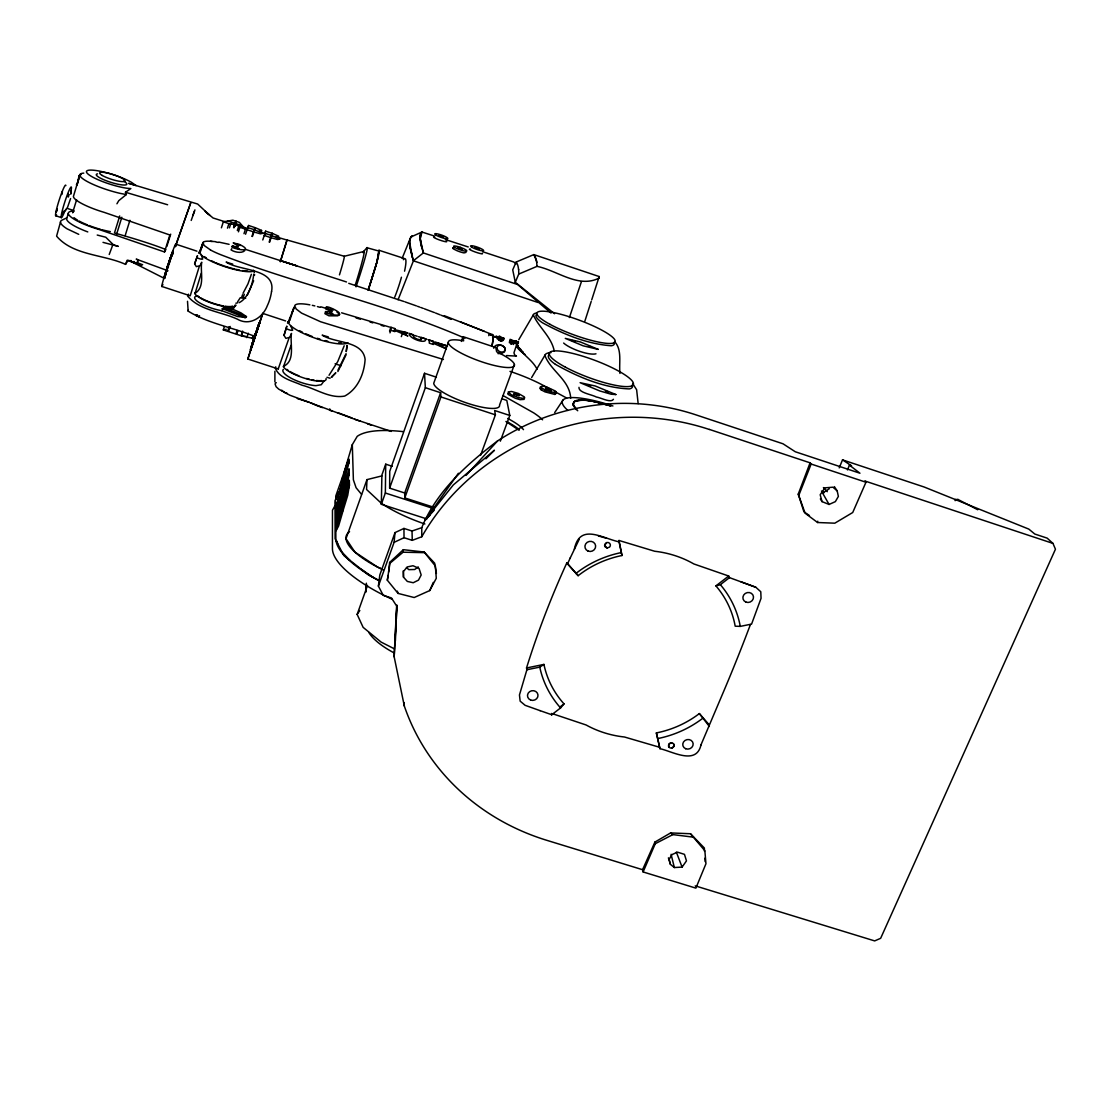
<?xml version="1.0" encoding="UTF-8"?>
<svg xmlns="http://www.w3.org/2000/svg" width="1111" height="1111" viewBox="0 0 1111 1111"><rect width="100%" height="100%" fill="white"/><g stroke="black" fill="none" stroke-linecap="round" stroke-linejoin="round"><path stroke-width="1.5" d="M390.85 330.286L390.864 327.231L394.877 328.564L394.877 329.689L407.834 332.897L400.196 331.842L407.918 335.994L394.877 330.453L394.877 331.634L390.85 330.286L389.961 332.856M434.151 507.394L404.793 497.922L404.71 492.992L389.628 488.132L389.739 471.314L424.527 373.282L436.415 377.198M254.377 336.244C232.643 327.384 207.993 323.482 188.162 311.122L188.176 310.15M283.652 391.711L284.999 392.738M499.797 340.035L500.047 339.355C495.562 339.966 507.296 341.771 500.033 338.744L499.797 340.035L498.159 339.48M403.474 577.123L403.529 571.471L407.154 566.957L413.014 565.735L419.041 568.401L421.18 574.998L418.486 580.123L413.209 582.733L407.32 581.428L403.474 577.123L403.237 570.873M426.832 518.934L381.337 504.297L385.35 493.02L385.725 464.176L392.294 466.301M515.296 282.291L512.726 269.876L516.101 262.043L533.822 254.6L599.19 276.556L598.954 278.153C578.303 288.554 557.111 270.348 537.002 266.362L518.726 274.084L515.296 282.291L554.556 313.76M381.337 504.297L381.892 474.994L385.725 464.176M274.889 371.282L274.889 381.934M381.878 475.911L366.977 479.619L366.561 489.493L381.365 503.311M395.377 641.047L396.058 625.729M396.349 618.91L396.946 605.301M253.502 340.883L260.363 320.51L259.641 322.857M642.575 869.705L654.907 842.069L670.627 832.931L690.473 833.736L704.86 850.748L705.957 863.719L695.875 888.133L643.116 871.954L642.575 869.705L546.793 840.319A232.782 215.978 -12.9 0 1 404.321 706.027L394.169 656.809L396.613 605.995L391.461 597.954L383.267 595.357L378.393 586.108L379.809 574.984L395.002 532.613L403.946 528.433L412.028 531.016L421.763 527.669C436.512 491.326 467.023 464.148 497.603 440.9A218.062 203.119 -13.1 0 1 695.819 414.82L783.033 443.803L795.282 451.76L859.956 473.23L849.443 465.134L847.457 469.925M259.668 322.676L259.988 321.565M394.169 656.809L396.905 605.342M366.352 583.192L365.825 592.107L366.463 584.108M551.056 313.066L517.657 284.541L423.347 252.933C421.666 246.281 418.097 238.379 421.944 232.032L434.401 236.032M234.032 306.567A21.192 4.875 18.1 0 1 212.854 303.525A21.192 4.875 18.1 0 1 194.814 293.498C205.535 286.985 200.008 272.376 201.716 262.224L199.966 265.793M326.065 378.504A22.734 5.694 18.7 0 1 307.275 379.032A22.734 5.694 18.7 0 1 283.222 366.491C295.873 360.908 289.693 344.049 291.485 333.439L289.735 337.383M346.951 346.813L347.063 345.465L346.257 351.465L347.063 345.465M378.393 586.108L394.099 542.335L395.002 532.613M271.556 291.554C276.181 267.959 239.309 271.195 226.144 262.071L229.533 263.154A29.08 5.361 18.3 0 0 232.713 264.099M202.924 242.809L199.702 251.905L203.035 242.545L204.091 245.448L210.493 249.947M388.281 575.29L387.308 580.192L398.071 593.413L414.181 597.524L429.735 590.566L433.29 582.372M388.614 572.082L389.628 562.444L403.335 549.695L424.124 552.014L434.651 563.18L436.415 573.443M387.308 580.192L389.975 563.235L403.071 552.209L403.335 549.695M329.773 408.862L329.62 410.209L332.258 411.153M287.93 321.954L287.527 323.218M164.414 278.181L172.816 252.336L171.872 254.752M695.222 885.856L874.663 940.906L880.648 938.309L1055.45 549.223L1052.964 543.404L864.789 480.966L865.969 482.23L852.72 512.518L834.805 523.184L817.585 522.517L817.765 521.212M209.951 215.506L197.661 204.035L128.695 183.329L136.125 185.593L131.39 182.273A26.289 5.013 17.7 0 0 96.185 170.552A26.289 5.013 17.7 0 0 91.671 176.538A26.289 5.013 17.7 0 0 126.876 188.245L130.848 188.578L125.474 192.259L126.348 194.55L118.766 200.674L116.933 203.785M253.669 274.667C252.614 285.041 247.586 298.762 239.046 302.706M251.461 347.174L247.836 359.034L278.236 368.935L278.333 368.241M598.954 278.153L599.19 276.556L591.719 299.859M673.669 744.009L673.891 746.314A2.861 2.611 -12.8 0 1 668.753 746.842L669.225 743.69L671.655 742.87M60.494 222.047L56.592 236.157C73.02 255.572 103.379 254.308 125.543 264.362L127.112 260.307L137.084 263.599L138.014 259.96L136.209 259.127L167.955 270.778M537.918 302.456L413.459 260.821L411.875 255.461L413.486 260.668L398.085 299.734M285.596 320.94L262.793 313.413L247.836 359.034M256.53 331.842L256.405 332.814L257.891 327.926M517.407 344.257L517.601 343.257A50.856 10.221 21.7 0 1 518.393 342.41M76.603 199.799L72.618 212.77L73.659 211.521M195.133 293.193L201.299 273.181M421.611 246.836L420.25 238.809L421.944 232.032L411.084 236.907A371.366 38.482 55.1 0 0 409.598 242.031L412.334 257.044M172.802 252.961L172.399 254.641M284.013 335.383L286.777 326.328L284.013 335.383L285.902 338.369L289.235 337.438L278.236 368.935M164.872 276.361L164.525 278.208L165.178 277M164.636 276.667L165.692 273.473L165.358 274.681M172.524 254.697L172.885 253.211M137.084 263.599L138.014 259.96M171.191 257.585C178.635 232.102 159.442 289.554 165.206 275.584M166.733 270.64L167.094 269.334M259.085 324.259L259.418 323.37L250.628 350.132L251.405 348.007M56.272 211.576L57.258 208.951M57.189 209.618L56.522 211.673M256.363 332.925L256.405 332.231M254.322 339.049L255.377 335.578M255.974 333.536L255.308 335.828M256.572 332.189L256.169 332.8L256.905 330.481L256.322 332.453M258.183 326.856L256.863 331.134M250.905 349.007L250.614 350.09L252.558 344.16M166.4 270.445L167.164 267.557M259.946 321.926L257.349 330.522M512.282 341.757C506.241 336.939 513.185 340.577 517.393 342.757A3.027 0.722 18.7 0 1 516.962 342.938L512.518 340.966M165.414 274.389L168.053 265.779M253.877 339.216L252.461 343.327L257.224 328.773L253.975 338.994M253.739 340.771L252.891 343.146L253.752 340.272M258.821 324.093L259.28 322.468L252.919 341.396M344.188 345.771L337.786 361.478L329.05 375.268M343.646 473.883L352.312 444.636L357.214 436.359A131.265 35.996 20.2 0 1 403.349 431.651M228.061 221.02L235.018 223.353L234.115 226.366L235.865 221.214L232.838 220.2L223.339 221.783L221.408 227.811M257.294 329.175L255.391 335.425M80.173 174.483L76.978 185.023L79.131 175.607L80.825 174.621L79.131 175.607M68.313 213.368L66.646 218.923A31.414 6.708 17.4 0 0 87.783 231.921M79.839 175.107L73.423 196.411A31.511 6.388 17.5 0 0 104.156 212.354L169.872 234.99L164.511 251.961L98.935 229.449A31.441 6.624 17.4 0 1 71.729 217.589A31.441 6.624 17.4 0 1 74.02 211.007M252.308 343.341L253.447 339.924L250.378 349.673L256.127 331.647L255.516 333.592M167.372 266.904C168.469 263.168 165.928 270.695 166.956 268.154M171.691 255.627L171.108 257.446M269.626 242.24L272.417 233.435L278.625 236.143L278.625 236.907L276.264 236.712L278.43 237.754M259.044 325.176L259.696 322.537M269.168 242.087L271.959 233.282L265.64 231.171L264.654 234.143M728.691 576.026L715.915 585.886A97.546 90.352 -13.3 0 1 735.19 626.187L740.273 626.382L751.578 624.09L761.049 598.315L760.785 591.746L755.813 587.261L729.483 577.637L728.691 576.026L693.861 563.957A100.532 93.116 -13.3 0 0 654.671 551.25L619.008 540.474L621.966 555.514A97.546 90.352 -13.3 0 0 578.151 575.692L566.874 562.777A957.64 807.614 -27.3 0 0 526.531 667.961L526.892 669.739L519.462 694.972L520.156 701.152L525.128 705.318L540.168 710.679M119.724 215.965L114.475 232.977C131.473 237.865 149.082 242.962 165.858 249.531L164.511 251.961M116.586 234.296L121.835 217.256M251.169 348.618L251.766 346.701M258.932 325.023L252.114 346.368M125.14 235.713L129.918 220.284M259.169 323.94L258.891 325.106M342.535 507.005L335.925 528.308L335.911 523.739L342.466 502.575L342.605 512.338L338.563 526.114L336.022 530.78L342.535 507.324M171.011 257.377L171.636 255.502M169.108 263.779L169.539 262.474M355.312 284.944L356.784 280.222A47.204 2.305 -71.7 0 0 359.131 272.459L359.395 271.528A47.204 2.305 -71.7 0 0 361.658 263.529L362.95 258.599A47.801 2.333 -71.7 0 0 363.464 256.419L363.922 254.169A47.204 2.305 -71.7 0 0 364.019 251.461L344.271 256.252L286.999 239.976L280.319 261.807M166.817 246.461L170.705 234.157M168.816 264.46L169.275 263.015M253.766 339.633L253.502 340.494L253.794 339.674M256.488 331.286L256.224 332.133L258.738 324.259M175.496 246.489L177.454 240.295M167.886 266.737L168.192 265.779M194.619 263.904L197.48 255.738L194.619 263.904L196.341 266.64L199.48 265.807L190.217 295.804L161.859 286.471M198.591 253.183L198.98 252.016M200.188 252.072L203.146 242.795M201.299 248.711L203.271 242.531M253.03 342.257L253.572 340.535M167.483 266.807L170.511 258.363L170.025 260.543L170.566 259.085M254.266 338.258L254.641 337.036L254.211 338.286M280.43 261.432L287.027 240.073L278.792 237.643M584.872 321.135L591.219 301.414M61.91 193.856L62.41 191.759L61.66 194.508M175.399 246.684L190.717 202.869L177.566 240.004M227.463 228.158L228.922 223.644L234.546 224.561L235.018 223.353M195.828 315.371L199.105 316.871L199.508 315.691M229.421 227.852L230.866 223.339M233.574 227.574L234.546 224.561M234.421 225.686L235.865 221.214M234.102 227.741L236.435 221.408L239.365 222.381L242.24 225.658M235.476 224.394L236.435 221.408M251.378 274.292L247.961 283.861L243.017 293.332M262.779 239.962L265.64 231.171M254.044 339.397L254.35 338.438M237.323 230.477L238.782 225.977L235.074 224.741M238.434 231.824L239.907 227.311L238.782 225.977M243.989 233.685L245.462 229.172L242.406 225.811L235.574 223.533L234.532 226.505M245.559 234.213L248.586 225.477L254.919 227.588L251.961 236.337M248.586 225.477L247.628 228.449L240.906 226.436M246.1 317.454L237.435 316.51L221.797 310.705L223.547 307.608A19.748 4.555 18.1 0 0 233.129 306.761M251.933 345.646L252.628 343.521M252.447 344.118L254.85 336.605M255.669 334.925L256.002 333.911M252.419 236.49L255.377 227.741L261.529 230.394L261.613 231.185L259.155 230.991L261.335 232.032M242.615 331.078L241.073 335.744L223.297 329.911L224.311 326.787M227.616 331.328L229.144 326.662M228.658 331.12L230.185 326.453M242.545 294.734L241.462 298.026L245.684 298.317M253.058 341.146L252.322 343.355M256.752 330.634L256.988 329.898M291.068 345.285L283.666 366.241M234.629 226.422L235.615 223.436M243.24 297.512L244.309 294.221M236.046 333.55L237.074 330.439M236.768 334.328L237.782 331.217M270.987 236.254L271.959 233.282M271.431 236.407L272.417 233.435M255.099 335.508L253.655 339.883L253.961 338.772L252.322 338.244L241.573 335.911L242.559 332.925M166.775 270.778L167.192 269.542M246.85 337.647L248.309 333.217M252.322 338.244L253.239 335.466M258.252 326.884L256.947 330.87L257.224 329.786M259.502 322.926L262.793 313.413M550.473 392.044L551.042 390.336L549.001 389.072L545.612 388.558L545.154 389.864M194.939 209.882L191.203 220.436M260.543 233.366L261.529 230.394M255.683 334.355L256.016 333.342M167.858 267.362L168.358 265.876M259.002 324.787L259.335 323.273L259.155 324.273M289.763 320.426L294.179 307.122L289.86 318.065M569.401 317.538L581.414 281.68M168.816 263.849L169.441 262.057M168.136 267.57L168.441 266.64M257.363 329.481L258.294 326.731M510.296 342.452L510.852 340.813M169.108 262.599L171.066 256.905M255.294 334.272L255.016 335.078L256.238 332.439M169.525 260.446L170.275 257.974L169.344 260.932M165.733 275.278L166.039 274.375M511.532 343.938L511.99 342.619L513.962 343.105L512.449 342.396L512.532 343.688L510.866 343.368C509.977 341.258 514.157 341.563 512.449 342.396M389.544 331.05L390.864 327.231M393.988 331.106L394.877 328.564M401.335 336.633L402.224 334.092M420.763 340.022L421.638 337.522L425.624 338.855C427.291 344.952 408.112 338.411 409.223 333.369L413.223 334.703C412.167 338.438 422.763 342.077 421.638 337.522M488.771 335.661L489.284 334.189L492.992 335.55A38.205 4.583 -71.7 0 0 491.52 334.855M259.044 324.537L259.696 322.301M366.977 479.619L346.007 538.654L354.895 552.07L377.546 567.082A65.132 20.651 19.9 0 0 383.267 569.929M493.728 348.229C495.089 343.021 502.95 344.327 505.199 348.215L504.588 351.826L501.714 353.34L497.978 353.631M501.13 337.744L500.811 339.355L501.13 337.744L498.478 337.064L498.034 338.008M389.628 488.132L425.346 387.697L424.527 373.282M448.247 342.605L433.721 383.323A34.899 8.221 19.9 0 0 467.842 403.376A34.899 8.221 19.9 0 0 499.561 405.015L514.393 364.547M66.591 208.41L65.146 211.076L65.632 209.618M394.433 648.866L381.156 642.116L363.13 627.354L357.145 614.411L367.505 585.428M404.71 492.992L440.609 392.725L425.346 387.697M404.793 497.922L440.956 396.946L440.609 392.725M461.343 341.438L463.051 336.661L495.812 347.535L496.659 351.812A35.094 7.555 19.8 0 1 507.574 367.533A35.094 7.555 19.8 0 1 456.885 350.701A35.094 7.555 19.8 0 1 463.634 340.855L463.051 336.661M194.453 211.201L192.8 215.603M492.604 337.091L493.048 335.855L489.284 334.189M496.103 336.161C493.937 337.605 502.825 335.091 500.63 338.549L497.422 337.48M498.353 338.938L499.95 340.73M499.561 336.633L499.27 337.411C498.672 335.119 502.366 337.938 499.256 336.341M500.88 339.674L501.269 338.605L502.589 338.952L502.464 338.091L504.005 338.494L503.519 339.841M501.214 340.091L501.089 341.105M502.283 337.577L503.922 338.175L503.436 339.48L500.978 337.244M501.908 338.98L502.353 337.772M502.589 340.952L502.908 340.077M166.761 270.445L167.261 269.084M164.942 275.917L164.664 276.681M509.338 342.702L509.866 341.23L511.393 341.91M510.449 343.466L510.949 342.132L509.866 341.23M510.893 344.077L511.99 342.619M511.477 343.23L512.06 341.632M513.449 344.507L513.962 343.105M515.268 342.327L515.823 340.799C519.031 341.799 513.004 340.896 515.823 340.799M480.577 455.343L495.409 414.847L494.659 410.501L509.796 415.472L500.325 441.178M492.631 337.244L492.867 335.244A37.663 4.513 -71.7 0 0 491.59 334.869M492.659 337.633L493.103 336.452L497.645 337.619L493.062 336.077M109.225 254.475L112.891 244.601L118.294 246.392L103.004 242.365M497.061 338.716L497.603 337.244M817.585 522.517L805.086 513.185L798.253 494.117L810.086 462.829L709.401 429.429M750.467 624.451L745.398 637.728A2539.357 2025.409 46.6 0 1 723.678 691.361L700.916 745.009M347.868 342.619A31.775 7.319 18.8 0 1 317.913 339.174L312.066 337.05A31.441 7.235 18.8 0 1 288.846 323.426L288.429 321.801L289.929 317.732M323.843 381.212L321.273 384.725L315.941 385.656A21.178 5.888 18.8 0 1 293.915 379.601A21.178 5.888 18.8 0 1 282.874 370.255A21.178 4.819 18.7 0 1 283.374 369.491M798.601 495.839L811.141 464.037L810.086 462.829M402.168 258.266L410.195 238.546L412.334 235.838L411.084 236.907M291.887 312.899L294.109 307.441M839.208 467.87L842.527 459.871L924.144 487.007L1028.8 529.1L1034.785 534.03L1047.173 538.141L1052.964 543.404M500.408 336.619L499.131 336.702M501.2 339.647L500.894 340.397L501.2 339.036M501.936 339.313L502.464 338.091M643.116 871.954L655.268 843.693L654.907 842.069M195.494 292.624L194.814 293.498M337.452 495.103L335.008 500.728L335.105 538.724L343.827 555.528L368.769 575.165L379.504 580.595M247.253 295.276L253.641 280.791M164.9 277.333L164.428 278.181M429.735 590.566L436.276 578.303L435.373 566.041L424.124 552.014M578.151 575.692L567.485 563.93L570.346 557.722M195.911 315.205L197.355 315.51M701.013 744.801C696.458 765.715 672.294 751.342 659.962 748.675L656.351 732.927A97.546 90.352 -13.3 0 0 699.361 713.568L709.11 724.719M570.276 557.875L579.317 539.085M574.345 549.278C579.65 522.739 602.287 538.279 619.077 541.862L621.966 555.514M337.883 371.532L345.965 354.992M338.036 369.991L346.063 353.659M540.335 387.656L539.752 388.267L541.238 389.864L545.001 391.877L554.833 394.419L556.333 392.1L555.292 390.975L546.39 386.892L542.668 386.086L540.349 386.906L545.57 390.405L555.569 392.961M518.768 339.702L533.294 314.913A44.384 8.416 20.3 0 1 536.377 313.052M334.994 505.727L332.467 510.241L332.439 548.681A97.629 31.525 20.2 0 0 391.947 599.176M531.641 377.546L545.168 354.867M517.351 344.021L518.434 342.771M363.033 252.655L363.658 251.697M563.638 343.049C569.901 348.785 588.872 355.659 595.982 353.812M541.238 389.864L542.001 388.544M125.543 264.362L128.112 260.224M516.296 345.743L513.949 352.84L514.657 354.923L516.448 356.103L506.547 355.562M275.764 366.824L275.181 367.727C278.833 378.268 292.707 380.948 301.9 385.17C316.024 388.711 329.773 398.821 344.674 396.085C357.867 389.058 364.241 373.699 365.102 359.381C362.714 340.369 335.175 343.48 322.176 335.147A31.941 6.485 18.8 0 0 328.273 336.869M237.573 301.845L240.351 297.623M554.695 412.584L563.069 399.974M357.145 614.411L359.811 610.495M673.891 746.314L672.044 747.953M682.085 867.094L686.473 860.872L684.459 854.345L677.46 852.151L671.891 854.651L669.141 859.386L670.405 864.344L674.349 867.538L682.085 867.094L676.363 852.151M458.399 473.258L425.041 520.24L429.915 515.323M668.586 744.648L670.35 743.009A2.861 2.611 -12.8 0 1 674.085 745.189M540.085 710.651L551.736 714.734L560.569 707.929L564.013 703.888A97.546 90.352 -13.3 0 1 543.932 664.42L526.531 667.961M362.991 252.266L366.922 247.725L378.754 251.017A35.802 1.986 -71.7 0 1 368.074 290.332M76.381 184.745L77.423 183.593M434.401 510.005L425.041 520.24L453.33 484.91L494.437 450.205L485.91 458.801M465.995 475.452L497.603 440.9M203.035 242.545L203.452 242.101A28.608 5.93 18.3 0 1 210.382 241.268L215.506 241.656M331.397 377.226L335.675 372.921L331.397 377.226L332.397 376.31M188.467 294.165L187.634 296.04C199.549 310.524 221.311 311.608 237.532 319.246C249.642 326.273 262.738 317.69 267.265 305.831A49.689 46.634 70.9 0 0 271.542 291.554M513.879 395.155L515.365 393.808L519.295 395.752L513.657 393.863L515.365 393.808M236.087 305.206L231.546 308.344L223.547 307.608M413.486 260.668L423.347 252.933L420.264 238.948M516.448 395.849L517.865 394.724M559.888 707.068L564.013 703.888M715.915 585.886L720.359 584.678L729.483 577.637M554.833 394.419L555.847 393.641M418.222 566.929L414.736 569.499L408.848 569.651L406.515 567.652M338.772 315.468L339.522 313.996L337.022 312.191M235.407 306.261L231.546 308.344M549.001 389.072L547.376 390.142L546.709 388.406M526.892 669.739L539.765 667.128L543.932 664.42M829.237 488.798L822.584 493.062L829.084 504.45L835.361 501.63L838.374 496.409L837.18 490.895L834.375 486.632M523.795 398.446L524.698 397.877L524.267 396.835L518.323 393.447L511.643 391.489L508.282 391.85L511.074 394.613L518.212 397.544L523.795 398.446L524.142 399.377L520.045 399.668L515.254 398.252L508.06 394.363L507.741 393.35L508.727 392.822M606.634 542.599L604.745 544.334L605.009 546.765L607.078 547.973L609.55 547.126A2.944 2.764 -14.1 0 0 606.648 542.585L604.565 545.529L607.078 547.973M331.356 312.719L331.495 311.608L325.815 308.969A7.555 0.778 21.7 0 1 325.704 308.58L325.995 308.608M655.268 843.693L672.863 834.611L693.639 837.194M510.949 342.132L510.255 342.494L511.296 342.98M545.723 390.641L547.362 389.808L551.042 390.336M66.646 217.909L62.23 220.02A36.357 7.833 17.4 0 0 67.202 228.894L78.742 234.338M394.099 542.335L404.029 537.71L412.264 540.349L421.777 536.738A232.671 215.881 -12.9 0 1 709.374 429.485M578.97 387.35C578.414 392.711 591.649 394.447 596.329 397.002C600.94 397.655 611.036 403.39 613.439 399.28M955.043 500.617L958.043 499.478L977.736 509.741M325.801 312.566L325.287 312.733A7.61 2.514 22.1 0 0 324.981 313.719L328.939 315.816L337.786 315.83M231.741 248.711L231.06 249.906C234.602 252.225 241.892 253.711 244.851 250.544M237.296 302.984L235.851 303.206M223.297 329.911L226.241 329.314M133.348 261.668L134.445 261.64M955.043 499.492L958.043 499.478M232.754 245.6L235.74 247.225M509.505 341.438L510.588 341.591M403.071 552.209L423.833 552.653M241.573 335.911L246.114 336.439M352.02 417.986L337.758 412.653M218.936 242.129L229.088 244.323M126.348 194.55L120.127 193.37A31.594 6.097 17.6 0 1 86.894 181.329A31.594 6.097 17.6 0 1 83.783 173.122M609.745 405.584L611.036 405.876C605.967 404.418 562.124 391.183 576.276 409.64L573.054 405.098L573.818 401.932C585.247 397.058 598.343 403.349 609.745 405.584C598.315 402.682 585.858 397.891 574.151 401.599L572.984 404.612L577.72 410.764M500.019 340.535L501.186 340.813M97.226 235.046L105.767 237.226L113.294 244.67M320.815 306.844L326.398 308.414M317.413 306.58L320.024 307.316M598.343 535.946L606.606 538.279M659.17 747.147L624.493 737.01A100.532 93.116 -13.3 0 1 586.08 724.969L553.209 713.956M356.103 317.968L360.283 319.19M378.99 250.267L377.032 261.752L368.435 289.36L377.032 261.752L378.99 250.267L404.112 258.432M370.019 322.051L372.81 322.87M224.436 221.575L213.034 217.978L205.216 211.326L208.771 214.465M260.668 232.282L265.612 233.741M167.622 204.757L125.474 192.259M381.156 325.342L383.934 326.162M341.591 312.816L389.544 327.065M403.362 332.008L406.126 332.856M391.336 431.429L354.826 419.291L289.874 395.224L278.722 389.142L276.084 386.697L275.097 384.045A24.178 6.277 18.7 0 1 276.278 382.684M326.995 377.296L330.106 378.254M410.278 334.119L413.042 334.98M414.431 335.397L417.194 336.258M418.569 336.689L426.86 339.299M246.073 249.558L346.479 281.958M348.757 283.347L403.849 301.47M443.414 359.478L320.621 321.759L301.581 313.121L296.206 309.039L294.707 305.9A30.594 6.805 18.8 0 1 309.886 304.845M296.47 265.751L279.875 260.432L296.609 265.807M428.235 339.744L433.734 341.508M385.35 493.02L432.512 508.241M445.358 239.545L468.245 246.975M253.891 231.991L260.363 233.796L262.849 233.324L254.627 229.894M271.098 237.74L277.556 239.532L280.014 239.073L271.751 235.615M482.771 251.753L513.699 261.974L516.226 263.807M435.109 341.966L447.455 346.076M341.119 365.769L335.105 363.783M288.429 321.801L289.221 322.051L288.499 321.468A31.441 7.235 18.8 0 1 289.513 320.315M231.644 308.733L240.906 312.83L246.586 316.732L225.686 308.247M501.866 398.78L506.797 400.404L509.796 415.472M440.956 396.946L495.409 414.847M811.141 464.037L865.969 482.23M55.883 215.798L61.466 217.645M501.866 338.744L500.63 338.549M499.714 339.619L500.797 339.98M849.443 465.134L851.554 465.828L842.527 459.871M196.939 251.183L175.663 244.114M73.618 210.521L67.174 208.382L70.59 198.563M247.795 227.616L254.197 229.644M264.932 233.338L271.32 235.379M223.339 221.783L228.922 223.644M239.907 227.311L245.462 229.172M247.017 229.699L253.419 231.838M264.251 235.449L270.64 237.587M404.987 301.873L416.361 305.872M309.247 402.238L297.345 398.585M316.246 405.39L310.83 402.807M316.774 405.584L322.384 407.598M354.673 419.222L360.27 421.222M367.463 423.819L371.407 425.235M417.486 306.289L419.75 307.108M137.528 262.849L142.611 264.696L140.791 265.515L129.07 260.516L164.511 278.472M420.888 307.511L423.152 308.344M740.884 581.761L755.813 587.261M424.277 308.761L434.401 312.58M444.233 315.691L484.243 331.286M435.526 313.01L439.998 314.774M460.579 321.912L492.479 334.661M820.362 498.895L822.029 501.616L829.084 504.45M498.478 337.064L501.214 338.202M441.109 315.218L443.331 316.121M382.142 568.985L377.546 567.082A65.132 20.637 19.9 0 1 349.562 531.697M496.186 336.439L501.269 338.605M444.442 316.566L451.066 319.371M196.633 314.746L197.675 315.205M515.101 343.341L516.073 343.841M464.912 338.216C386.1 303.803 301.317 285.721 221.117 254.85A28.65 5.972 18.2 0 1 210.396 249.933M286.069 392.78L287.082 393.53L286.041 393.002M551.362 389.767L543.723 385.642A52.759 11.818 20.1 0 0 509.977 371.38M554.417 391.405L566.638 398.016M503.172 395.641L533.766 412.917A58.341 13.86 20 0 1 542.599 419.819M507.755 418.444L510.768 420.139A40.163 9.777 20.1 0 1 523.489 429.651M506.63 421.5L509.643 423.18A40.135 9.832 20.1 0 1 519.42 429.763M505.936 421.513L518.851 430.082M282.652 390.905L281.639 390.308L282.625 391.128M555.431 364.366C577.928 376.976 603.273 387.822 629.284 388.919A44.829 9.194 20.5 0 0 632.228 385.059M382.365 503.963L384.364 505.269A65.577 19.04 19.9 0 0 424.888 524.003M809.475 515.56L803.933 511.796L798.253 494.117M361.367 569.332L373.227 577.414M821.418 491.02L823.959 492.784M545.612 388.558L547.362 389.808M670.627 832.931L672.863 834.611M523.42 352.34L518.518 347.757L517.198 344.813M837.18 490.895L832.972 487.201L824.917 487.84L820.182 494.742L822.029 501.616M130.862 260.446L131.556 261.071M823.404 487.562L827.278 491.687M519.49 348.174L520.712 349.409M690.473 833.736L704.346 847.999L704.527 851.387M342.202 552.389L349.909 560.319M614.508 341.466C622.438 349.923 618.744 362.936 619.966 373.421M699.361 713.568L709.374 726.469M632.631 383.489L636.631 389.739L638.158 403.612M361.533 494.339L356.089 487.743L353.381 479.813L352.312 444.636M466.037 252.405L464.023 252.891A7.055 1.18 19.5 0 1 460.482 251.989L459.468 251.641A7.527 1.25 19.5 0 1 456.913 250.655L453.927 249.17A7.541 1.18 20 0 1 452.996 248.406M254.363 272.556L253.641 271.07M253.377 270.167L253.891 270.903A28.928 6.124 18.2 0 1 222.839 265.96A28.928 6.124 18.2 0 1 199.702 251.905M533.822 254.6L536.571 260.807L537.002 266.362M537.085 369.269C532.28 359.256 520.587 354.006 516.851 343.632M566.874 562.777L567.485 563.93M517.573 345.16L518.226 346.535M389.628 562.444L389.975 563.235M336.466 540.543L337.702 543.723M535.21 256.599L536.821 262.474M668.405 745.773L668.822 746.939M554.236 350.951C551.417 336.73 538.766 327.384 533.294 314.913M397.335 591.121L398.071 593.413M668.405 857.831L670.405 864.344M656.351 732.927L659.962 748.675M671.086 854.303L674.349 867.538M410.278 248.822L409.626 243.601M290.679 325.981L292.679 330.064A3.708 0.861 18.6 0 1 290.165 330.106A3.708 0.861 18.6 0 1 286.305 328.537M570.679 398.266C569.86 380.129 551.014 371.185 544.973 355.701A48.148 9.888 20.5 0 1 550.959 352.645M188.162 311.122L187.509 301.317M404.085 702.61L404.321 706.027M619.008 540.474L619.077 541.862M704.902 858.178L705.096 861.567M201.16 254.294L202.688 259.002A3.458 0.736 18.1 0 1 200.216 258.919A3.458 0.736 18.1 0 1 196.661 257.488M412.028 531.016L412.264 540.349M518.684 269.39L518.74 273.931M403.946 528.433L404.029 537.71M335.703 502.075L335.855 538.946M421.763 527.669L421.777 536.738M123.682 181.135A15.985 3.041 17.7 0 1 122.779 184.968A15.985 3.041 17.7 0 1 103.254 179.51A15.985 3.041 17.7 0 1 97.532 173.816M110.35 231.616A27.456 5.791 17.4 0 1 102.226 229.796M100.573 229.352A27.456 5.791 17.4 0 1 88.866 225.464M87.325 224.853A27.456 5.791 17.4 0 1 79.075 221.006M77.562 220.145A27.456 5.791 17.4 0 1 73.979 217.645M394.349 653.046A54.842 19.318 20.4 0 1 368.783 632.353M56.605 214.978A16.137 1.569 -72.1 0 1 58.883 201.008A16.137 1.569 -72.1 0 1 65.868 185.579M64.507 211.854A16.137 1.528 -72.1 0 1 61.563 213.826A16.137 1.528 -72.1 0 1 68.59 191.564A16.137 1.528 -72.1 0 1 70.812 191.87M363.686 251.628A47.579 2.319 -71.8 0 1 364.005 251.461M366.922 247.725A35.177 1.736 -71.7 0 1 356.02 286.846M403.321 259.71A36.538 4.819 -70.9 0 1 404.557 271.181M401.446 277.222A36.496 5.999 -69.3 0 1 394.766 297.081M344.271 256.252A36.482 1.472 -71.8 0 1 339.466 274.875M412 255.627A370.796 38.357 55.2 0 1 410.223 238.587M419.764 238.226A370.157 35.677 55.9 0 1 421.93 232.018M412.445 256.224A371.546 38.454 55.2 0 1 410.709 249.419M453.024 247.961A7.055 1.18 19.5 0 1 453.996 247.836M482.118 253.252A6.958 0.778 19.2 0 1 475.175 251.975A6.958 0.778 19.2 0 1 470.55 249.1M446.191 241.073A6.972 0.805 19.2 0 1 439.609 240.018A6.972 0.805 19.2 0 1 434.79 237.032M452.996 248.42A7.138 1.111 20.1 0 1 452.982 248.003M516.129 262.154A287.138 42.079 -56.9 0 1 518.531 269.612M378.365 580.442A97.754 31.108 20.2 0 1 345.229 556.403M343.035 553.972A97.754 31.108 20.2 0 1 335.925 540.238M235.046 305.039A21.192 4.875 18.1 0 1 235.004 305.636M247.753 270.987A26.956 5.708 18.2 0 1 242.559 270.57M239.448 270.07A26.956 5.708 18.2 0 1 236.074 269.362M234.907 269.098A26.956 5.708 18.2 0 1 225.144 266.293M223.908 265.876A26.956 5.708 18.2 0 1 221.478 265.015M220.27 264.571A26.956 5.708 18.2 0 1 215.673 262.71M214.576 262.224A26.956 5.708 18.2 0 1 211.493 260.779M206.354 257.933A26.956 5.708 18.2 0 1 204.424 256.599M232.63 306.108A19.762 4.541 18.1 0 1 225.255 306.247M223.13 305.9A19.762 4.541 18.1 0 1 200.702 297.859M199.216 296.901A19.762 4.541 18.1 0 1 197.98 295.984M162.9 284.444A22.276 0.861 -71.9 0 1 167.928 265.057A22.276 0.861 -71.9 0 1 175.33 246.336M210.368 241.268A28.65 5.972 18.2 0 1 212.173 241.434M216.201 242.031A28.65 5.972 18.2 0 1 218.395 242.448M493.048 335.855A38.205 4.583 -71.7 0 1 492.02 345.827M199.827 251.641A28.928 6.124 18.2 0 1 200.549 250.989M221.797 310.705A19.748 5.083 18.1 0 1 202.688 304.525A19.748 5.083 18.1 0 1 194.731 297.179A19.748 4.083 18.1 0 1 196.647 296.234M222.047 308.552A175.552 49.717 17.8 0 1 245.17 317.843M234.254 307.608A21.192 4.888 18.1 0 1 233.435 308.164M232.102 308.525A21.192 4.888 18.1 0 1 225.436 308.316M493.09 336.452A37.663 4.513 -71.7 0 1 491.881 346.382M525.253 354.617A49.606 10.193 20.3 0 1 517.782 343.216M614.077 342.577A41.649 7.888 20.3 0 1 611.258 345.757C587.052 344.021 563.513 334.244 542.362 322.704A41.649 7.888 20.3 0 1 536.988 314.302M516.851 343.632A49.939 10.055 21.8 0 1 518.462 341.771M567.846 410.445A61.133 13.582 20.8 0 1 612.925 405.973M720.359 584.678A102.323 94.754 -13.3 0 1 740.273 626.382M702.43 718.525A102.323 94.754 -13.3 0 1 657.948 738.523M560.569 707.929A102.323 94.754 -13.3 0 1 539.765 667.128M575.845 573.498A102.323 94.754 -13.3 0 1 621.202 552.598M555.389 364.339A44.829 9.194 20.5 0 1 549.334 354.59M312.316 305.344A30.594 6.805 18.8 0 1 314.844 305.914M341.049 342.799A28.928 6.666 18.8 0 1 338.605 342.813M327.745 341.188A28.928 6.666 18.8 0 1 325.217 340.577M319.996 339.119A28.928 6.666 18.8 0 1 317.343 338.272M312.094 336.411A28.928 6.666 18.8 0 1 305.886 333.842M302.484 332.231A28.928 6.666 18.8 0 1 299.414 330.606M321.69 380.587A21.192 5.305 18.7 0 1 316.385 380.504M314.163 380.198A21.192 5.305 18.7 0 1 311.774 379.754M309.275 379.17A21.192 5.305 18.7 0 1 306.678 378.476M298.873 375.824A21.192 5.305 18.7 0 1 289.985 371.518M288.304 370.435A21.192 5.305 18.7 0 1 286.888 369.38M70.812 193.883L71.215 190.717L70.812 193.883M68.84 194.689C68.146 201.119 67.091 192.12 68.84 194.689M349.16 473.536L347.576 483.229L342.716 499.131L342.66 494.548L349.16 473.536M349.437 485.035L347.743 495.284L342.882 511.129L342.813 506.408L349.437 485.035M605.537 391.003L608.37 392.1L605.537 391.003M62.174 213.881L64.049 211.229L62.174 213.881M587.663 385.073L590.496 386.17L587.663 385.073M332.731 313.816L329.953 312.983L332.731 313.816M333.258 309.733L330.509 308.9L333.258 309.733M325.537 311.594L325.495 311.872A3.444 0.764 18.9 0 0 329.648 314.01A14.735 3.236 18.9 0 0 337.105 315.149L339.688 314.441L338.924 312.538A14.735 3.236 18.9 0 0 330.481 307.789A3.402 0.75 18.9 0 0 326.176 307.108L329.439 309.386A6.624 1.458 18.9 0 1 329.106 311.844L325.537 311.594M165.803 272.112L164.775 275.32L165.803 272.112M171.983 253.558L170.955 256.766L171.983 253.558M588.636 346.076L591.371 347.132L588.636 346.076M572.179 340.577L574.915 341.632L572.179 340.577M342.438 500.325L338.536 513.726L335.966 518.531L342.369 495.506L342.438 500.325M258.405 324.926L257.28 328.37L258.405 324.926M251.878 344.952L250.753 348.396L251.878 344.952M342.244 487.34L335.855 510.657L338.438 494.978L342.188 482.854L342.244 487.34M348.91 463.093L342.549 486.215L342.494 481.855L348.868 461.218L348.91 463.093M342.174 482.493L338.424 494.659L338.411 492.229L335.814 499.575L335.8 495.909L342.119 477.994L342.174 482.493M348.854 460.857L342.494 481.48L342.424 476.98L348.812 458.926L348.854 460.857M342.299 490.909L335.855 511.74L335.883 516.143L342.355 495.2L342.299 490.909M349.048 469.078L342.605 489.937L342.66 494.242L349.16 473.244L349.048 469.078M349.326 480.41L342.757 501.644L342.813 506.088L349.437 484.729L349.326 480.41M231.81 246.448L231.893 246.906A3.444 0.708 18.3 0 0 234.629 248.295L237.212 248.989A13.721 2.791 18.3 0 0 245.489 249.086A13.721 2.791 18.3 0 0 238.99 244.267L233.213 242.892L236.185 244.892A6.18 1.264 18.3 0 1 235.449 246.823L231.81 246.448M615.855 394.544L611.175 394.224L599.607 390.891L580.109 382.684L595.19 385.975L615.855 394.544M598.204 349.382L583.192 345.827L565.291 338.383L580.345 341.952L598.204 349.382M479.174 248.975L475.008 247.572L479.174 248.975M462.343 249.295L458.107 247.864L462.343 249.295M443.4 236.907L439.22 235.504L443.4 236.907M235.782 247.545L238.865 248.753L235.782 247.545M237.032 244.281L240.087 245.475L237.032 244.281M440.373 343.785L433.193 342.507L433.096 341.355L429.11 340.022L429.332 343.16L433.346 344.493L433.248 343.285L446.33 348.84L438.512 344.66L446.011 345.674L440.373 343.785M460.204 247.295L458.801 246.836A7.069 1.222 19.6 0 0 454.788 247.461A7.069 1.222 19.6 0 0 465.898 251.211A7.069 1.222 19.6 0 0 461.218 247.656L460.204 247.295M254.586 274.931L253.766 274.361L254.586 274.931M551.75 714.734L551.639 713.429L551.736 714.734M102.281 175.469A13.276 2.514 17.7 0 0 124.029 181.524A13.276 2.514 17.7 0 0 110.642 173.816A13.276 2.514 17.7 0 0 102.281 175.469M472.064 247.35A6.944 1.18 19.6 0 0 483.243 250.836A6.944 1.18 19.6 0 0 475.939 246.656A6.944 1.18 19.6 0 0 472.064 247.35M436.192 235.254A6.958 1.18 19.5 0 0 447.441 238.754A6.958 1.18 19.5 0 0 440.275 234.629A6.958 1.18 19.5 0 0 436.192 235.254M497.089 348.743A4.236 3.236 26.9 0 0 503.825 351.604A4.236 3.236 26.9 0 0 502.13 345.604A4.236 3.236 26.9 0 0 497.089 348.743M550.042 324.37A41.635 7.833 20.2 0 0 614.383 342.591A41.635 7.833 20.2 0 0 563.61 315.038A41.635 7.833 20.2 0 0 550.042 324.37M588.052 551.084A5.388 5.069 -13.1 0 0 595.621 545.793A5.388 5.069 -13.1 0 0 587.163 542.349A5.388 5.069 -13.1 0 0 588.052 551.084M685.723 748.731A5.236 4.777 -13.4 0 0 693.153 743.717A5.236 4.777 -13.4 0 0 684.987 740.481A5.236 4.777 -13.4 0 0 685.723 748.731M530.586 700.013A5.263 4.861 -7.6 0 0 537.974 694.93A5.263 4.861 -7.6 0 0 529.655 691.639A5.263 4.861 -7.6 0 0 530.586 700.013M745.884 602.079A5.361 4.958 -19.1 0 0 753.494 596.857A5.361 4.958 -19.1 0 0 745.203 593.482A5.361 4.958 -19.1 0 0 745.884 602.079M565.388 367.158A44.815 9.124 20.5 0 0 633.048 384.948A44.815 9.124 20.5 0 0 575.665 354.159A44.815 9.124 20.5 0 0 565.388 367.158"/></g></svg>
